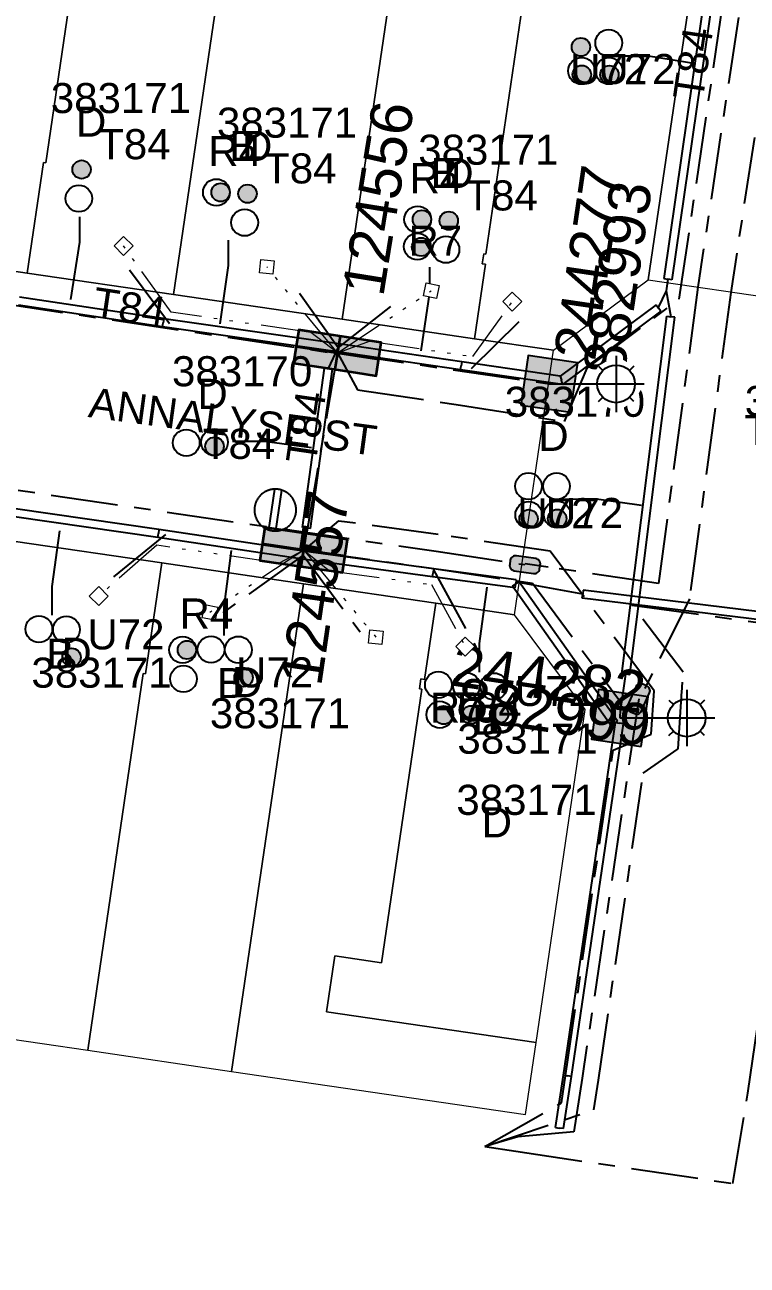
# Model space of a CAD drawing. Header units: metres. Extents: x 302924 to 304532, y 6268290 to 6269135.
# Drawn here: x 303941 to 303984.2, y 6268458.7 to 6268532.9 of the extents above; entities that cross this region are included whole.
import ezdxf
from ezdxf.enums import TextEntityAlignment as Align

# ---------------------------------------------------------------- set-up
doc = ezdxf.new("R2010")
doc.units = ezdxf.units.M
doc.linetypes.add('Cable Exist UG', pattern=[7, 4, -1, 1, -1])
doc.linetypes.add('PHANTOMX2', pattern=[6.6, 3, -0.75, 0.2, -0.75, 0.2, -0.75, 0.2, -0.75])
doc.layers.get('0').update_dxf_attribs({"color": 6})
for name, color, linetype, lineweight in [('_User Miscellaneous1', 30, 'Continuous', 13), ('_User Miscellaneous5', 121, 'Continuous', 13), ('_User_HV_Exist', 1, 'Continuous', 35), ('_User_LV_Exist', 5, 'Continuous', 35), ('Cadastre Roads_SP_EXT', 218, 'Continuous', 15), ('Mains_HV_EXT', 13, 'Continuous', 25), ('Mains_LV_EXT', 163, 'Continuous', 25), ('Mains_LV_SL_EXT', 135, 'Continuous', 25), ('Services_SP_EXT', 42, 'PHANTOMX2', 20)]:
    doc.layers.add(name, color=color, linetype=linetype, lineweight=lineweight)
for name, color, linetype in [('Duct_SP_EXT', 30, 'Continuous'), ('Equip_HV_EXT', 7, 'Continuous'), ('Equip_LV_EXT', 7, 'Continuous'), ('Equip_SP_SL_EXT', 7, 'Continuous'), ('SupportsUG_SP_LV_EXT', 7, 'Continuous'), ('SupportsUG_SP_LV_SL_EXT', 7, 'Continuous'), ('Trench_SP_EXT', 7, 'Continuous')]:
    doc.layers.add(name, color=color, linetype=linetype)
doc.styles.add('COLUMN_LABEL', font='arial.ttf', dxfattribs={"height": 2})
doc.styles.add('iecARIAL', font='arial.ttf', dxfattribs={"height": 2})
doc.styles.add('POLE_LABEL', font='arial.ttf', dxfattribs={"height": 2})
doc.styles.add('SL_LABEL', font='arial.ttf', dxfattribs={"height": 2})
doc.styles.get("Standard").update_dxf_attribs({"font": 'arial.ttf'})

# ---------------------------------------------------------------- blocks, each defined once
blk = doc.blocks.new('COLUMN_EXT')
blk.add_hatch(color=256).paths.add_polyline_path([(1.5, -1.5), (1.5, 1.5), (-1.5, 1.5), (-1.5, -1.5)])
blk.add_lwpolyline([(1.5, 1.5), (-1.5, 1.5), (-1.5, -1.5), (1.5, -1.5)], close=True)
at = {"flags": 1}
blk.add_attdef('Z', (-1.813, 2.351), '', height=0.2, rotation=180, dxfattribs=at)
at = {"flags": 9}
for tag, p in [('STREETNAME', (-1.813, 1.6)), ('LOCATION', (-1.813, 1.4)), ('SUBURB', (-1.813, 1.8)), ('NOTES', (-1.813, 2)), ('OWNED_BY', (-1.813, 0.6)), ('LEGEND', (-1.813, 1.2)), ('USAGE', (-1.813, 1)), ('STATE', (-1.813, 0.8)), ('COLUMN_TYPE', (-1.813, 0.4))]:
    blk.add_attdef(tag, text='', height=0.2, rotation=180, dxfattribs=at).set_placement(p, align=Align.MIDDLE_LEFT)
for tag, style, p in [('STRUCTURE_PLANT_NUMBER', 'POLE_LABEL', (-1.813, -0.031)), ('STREET_CODE', 'COLUMN_LABEL', (-1.813, 0.2))]:
    blk.add_attdef(tag, text='', height=0.2, rotation=180, dxfattribs=dict(at, style=style)).set_placement(p, align=Align.MIDDLE_LEFT)
at = {"style": 'COLUMN_LABEL', "width": 0.9, "flags": 8}
blk.add_attdef('ASSET_NUM', text='', height=2, rotation=270, dxfattribs=at).set_placement((2, -4), align=Align.MIDDLE_LEFT)
blk = doc.blocks.new('PILLAR_EXT')
blk.add_hatch(color=256).paths.add_polyline_path([(-2.5, 1), (-2.5, -1), (2.5, -1), (2.5, 1)])
for p, q in [((0, 1), (0, -1)), ((-2.5, 0), (2.5, 0))]:
    blk.add_line(p, q)
at = {"ltscale": 10}
blk.add_line((2.5, 0), (-2.5, 0), dxfattribs=at)
blk.add_lwpolyline([(-2.5, -1), (-1.25, -1), (1.25, -1), (2.5, -1), (2.5, 1), (-2.5, 1)], close=True)
at = {"width": 0.9, "flags": 8}
blk.add_attdef('ASSET_NUM', text='', height=2, rotation=90, dxfattribs=at).set_placement((-2, 4), align=Align.MIDDLE_LEFT)
for tag, p, flags in [('OWNED_BY', (0, -0.2), 9), ('STATE', (0, -0.4), 9), ('SUPPORT_TYPE', (0, -0.6), 9), ('USAGE', (0, -0.8), 9), ('LEGEND', (0, -1), 9), ('LOCATION', (0, -1.2), 9), ('NOTES', (0, -1.4), 9), ('PARENT', (0, -1.6), 9), ('STREETNAME', (0, -1.8), 9), ('SUBURB', (0, -2), 1)]:
    blk.add_attdef(tag, p, '', height=0.2, dxfattribs=dict(flags=flags))
blk = doc.blocks.new('DUCT_EXT')
blk.add_circle((0, 0.8), 0.8)
at = {"flags": 1}
blk.add_attdef('Z', (0, 0), '', height=0.2, dxfattribs=at)
at = {"flags": 9}
for tag, p in [('DUCT_CODE', (0, 0)), ('XSECT_TYPE', (0, -0.2)), ('STATE', (0, -0.6)), ('FB_REFERENCE', (0, -0.4)), ('NOTES', (0, -0.8))]:
    blk.add_attdef(tag, text='', height=0.2, dxfattribs=at).set_placement(p, align=Align.MIDDLE_LEFT)
blk = doc.blocks.new('SL_LANTERN_EXT')
at = {"flags": 9}
for tag, p in [('LRATECODE', (-7.4, 0)), ('LOUTREACHVOCAB', (-7.2, 0)), ('LOUTREACH', (-7, 0)), ('LANTNUMBER', (-6.6, 0)), ('LNEW', (-6.4, 0)), ('LMASTVOCAB', (-6.2, 0)), ('LMAST', (-6, 0)), ('LLAMPVOCAB', (-5.8, 0)), ('LLAMP', (-5.6, 0)), ('LEXIST', (-5.4, 0)), ('LCHARGE3PERCENT', (-5.2, 0)), ('LCHARGE3', (-5, 0)), ('LCHARGE2PERCENT', (-4.8, 0)), ('LCHARGE2', (-4.6, 0)), ('LCHARGE1PERCENT', (-4.4, 0)), ('LCHARGE1', (-4.2, 0)), ('LCATEGORY', (-4, 0)), ('LBRACKETVOCAB', (-3.8, 0)), ('LBRACKET', (-3.6, 0)), ('LKINGHEIGHT', (-3.4, 0)), ('CREPLACE', (-3.2, 0)), ('CREMOVE', (-3, 0)), ('CNUMBER', (-2.8, 0)), ('CNEW', (-2.6, 0)), ('CEXIST', (-2.4, 0)), ('USAGE', (-2.2, 0)), ('STATE', (-2, 0)), ('OWNED_BY', (-1.8, 0)), ('ORIENTATION', (-1.6, 0)), ('OPERATING_VOLTAGE', (-1.4, 0)), ('NO_PHASES', (-1.2, 0)), ('LANTERN_TYPE', (-1, 0)), ('LANTERN_PURPOSE', (-0.8, 0)), ('CONTROL_TYPE', (-0.6, 0)), ('CONSTRUCTED_VOLTAGE', (-0.4, 0))]:
    blk.add_attdef(tag, text='', height=0.001, rotation=270, dxfattribs=at).set_placement(p, align=Align.MIDDLE_LEFT)
at = {"style": 'SL_LABEL', "flags": 9}
blk.add_attdef('STREET_CODE', text='', height=0.001, rotation=270, dxfattribs=at).set_placement((0.001, 0), align=Align.MIDDLE_LEFT)
at = {"flags": 1}
blk.add_attdef('Z', (0, 0), '', height=0.001, rotation=270, dxfattribs=at)
at = {"width": 0.9}
blk.add_attdef('LNUMBER', text='', height=1, dxfattribs=at).set_placement((7, -1), align=Align.MIDDLE_LEFT)
at = {"flags": 9}
for tag, p in [('LREMOVE', (0, -7.6)), ('LREPLACE', (0, -7.8)), ('LTYPE', (0, -8)), ('LTYPEVOCAB', (0, -8.2)), ('LEGEND', (0, -8.4)), ('SUBURB', (0, -8.6)), ('STREETNAME', (0, -8.8)), ('LOCATION', (0, -9)), ('NOTES', (0, -9.2)), ('MAINTAINED_BY', (0, -9.863))]:
    blk.add_attdef(tag, text='', height=0.001, dxfattribs=at).set_placement(p, align=Align.MIDDLE_LEFT)
blk.add_attdef('OPERATED_BY', (0, -9.607), '', height=0.001, dxfattribs=at)
at = {"transparency": 33554687}
blk.add_wipeout([(5.688, 0), (5.061, -1.061), (4, -1.688), (2.939, -1.061), (2.313, 0), (2.939, 1.061), (4, 1.687), (5.061, 1.061)], dxfattribs=at)
for p, q in [((4, 1.687), (4, 0)), ((2.939, 1.061), (3.205, 0.795)), ((5.061, 1.061), (4.795, 0.795)), ((0, 0), (4, 0)), ((4, 0), (5.688, 0)), ((4, 0), (4, -1.688)), ((2.939, -1.061), (3.205, -0.795)), ((5.061, -1.061), (4.795, -0.795))]:
    blk.add_line(p, q)
blk.add_circle((4, 0), 1.125)
blk = doc.blocks.new('CCP_EXT')
at = {"flags": 9}
for tag, p in [('USAGE', (0, -1.2)), ('LEGEND', (0, -1.4)), ('STATE', (0, -1.8)), ('LIFE_SUPPORT', (0, -1.6)), ('NOTES', (0, -2))]:
    blk.add_attdef(tag, text='', height=0.2, dxfattribs=at).set_placement(p, align=Align.MIDDLE_LEFT)
at = {"transparency": 33554687}
blk.add_wipeout([(0, 0.566), (0.566, 0), (0, -0.566), (-0.566, 0)], dxfattribs=at)
blk.add_lwpolyline([(-0.566, 0), (0, 0.566), (0.566, 0), (0, -0.566), (-0.566, 0)])
at = {"flags": 1}
blk.add_attdef('Z', (0, 0), '', height=0.2, dxfattribs=at)
at = {"flags": 9}
for tag, p in [('CCP_TYPE', (0, 0)), ('OPERATING_VOLTAGE', (0, -0.6)), ('ORIENTATION', (0, -0.8)), ('CONSTRUCTED_VOLTAGE', (0, -0.2)), ('NO_PHASES', (0, -0.4)), ('OWNED_BY', (0, -1))]:
    blk.add_attdef(tag, text='', height=0.2, dxfattribs=at).set_placement(p, align=Align.MIDDLE_LEFT)
blk = doc.blocks.new('HV_STJ_EXT')
h = blk.add_hatch(color=256)
edge = h.paths.add_edge_path()
edge.add_ellipse((-0.586, 0.131), major_axis=(0.226, 0.226), ratio=1, start_angle=44.99996, end_angle=135)
edge.add_line((-0.906, 0.131), (-0.906, -0.131))
edge.add_ellipse((-0.586, -0.131), major_axis=(0.226, 0.226), ratio=1, start_angle=134.99996, end_angle=225)
edge.add_line((-0.586, -0.451), (0.586, -0.451))
edge.add_ellipse((0.586, -0.131), major_axis=(-0.226, 0.226), ratio=1, start_angle=134.99996, end_angle=225)
edge.add_line((0.906, -0.131), (0.906, 0.131))
edge.add_ellipse((0.586, 0.131), major_axis=(-0.226, 0.226), ratio=1, start_angle=224.99996, end_angle=315)
edge.add_line((0.586, 0.451), (-0.586, 0.451))
blk.add_lwpolyline([(-0.906, 0.131), (-0.906, -0.131, 0.414214), (-0.586, -0.451), (0.586, -0.451, 0.414214), (0.906, -0.131), (0.906, 0.131, 0.414214), (0.586, 0.451), (-0.586, 0.451, 0.414214)], format="xyb", close=True)
for tag, flags, p in [('ORIENTATION', 9, (1.5, 0)), ('Z', 1, (1.5, -0.8)), ('USAGE', 9, (1.5, -0.2)), ('LEGEND', 9, (1.5, -0.4)), ('NOTES', 9, (1.5, -0.6))]:
    blk.add_attdef(tag, text='', height=0.2, dxfattribs=dict(flags=flags)).set_placement(p, align=Align.MIDDLE_LEFT)
blk = doc.blocks.new('LV_UG_LINKS_CLOSED_EXT')
at = {"layer": 'Equip_LV_EXT'}
for tag, flags, p in [('ACTUAL_STATUS', 9, (3, -2)), ('CONSTRUCTED_VOLTAGE', 9, (3, -2.2)), ('OPERATING_VOLTAGE', 9, (3, -2.6)), ('ORIENTATION', 9, (3, -2.8)), ('STATE', 9, (3, -3)), ('NO_PHASES', 9, (3, -2.4)), ('SWITCH_TYPE', 9, (3, -3.2)), ('OWNED_BY', 9, (3, -3.8)), ('USAGE', 9, (3, -3.4)), ('NOTES', 9, (3, -3.6)), ('OPERATED_BY', 9, (3, -4)), ('MAINTAINED_BY', 9, (3, -4.2)), ('NUMBER_OF_PHASES', 9, (3, -4.4)), ('TYPE', 9, (3, -4.6)), ('Z', 1, (3, -4.8))]:
    blk.add_attdef(tag, text='', height=0.2, dxfattribs=dict(at, flags=flags)).set_placement(p, align=Align.MIDDLE_LEFT)
at = {"transparency": 33554687}
blk.add_wipeout([(4, 1.25), (3.969, 1.25), (3.939, 1.248), (3.908, 1.247), (3.877, 1.244), (3.847, 1.241), (3.817, 1.236), (3.786, 1.232), (3.756, 1.226), (3.726, 1.22), (3.696, 1.213), (3.667, 1.205), (3.637, 1.196), (3.608, 1.187), (3.579, 1.177), (3.55, 1.166), (3.522, 1.155), (3.493, 1.143), (3.466, 1.13), (3.438, 1.117), (3.411, 1.102), (3.384, 1.088), (3.357, 1.072), (3.331, 1.056), (3.306, 1.039), (3.28, 1.022), (3.255, 1.004), (3.231, 0.985), (3.207, 0.966), (3.184, 0.947), (3.161, 0.926), (3.138, 0.905), (3.116, 0.884), (3.095, 0.862), (3.074, 0.839), (3.053, 0.816), (3.034, 0.793), (3.015, 0.769), (2.996, 0.745), (2.978, 0.72), (2.961, 0.694), (2.944, 0.669), (2.928, 0.643), (2.912, 0.616), (2.898, 0.589), (2.883, 0.562), (2.87, 0.534), (2.857, 0.507), (2.845, 0.478), (2.834, 0.45), (2.823, 0.421), (2.813, 0.392), (2.804, 0.363), (2.795, 0.333), (2.787, 0.304), (2.78, 0.274), (2.774, 0.244), (2.768, 0.214), (2.764, 0.183), (2.759, 0.153), (2.756, 0.123), (2.753, 0.092), (2.752, 0.061), (2.75, 0.031), (2.75, 0), (2.75, -0.031), (2.752, -0.061), (2.753, -0.092), (2.756, -0.123), (2.759, -0.153), (2.764, -0.183), (2.768, -0.214), (2.774, -0.244), (2.78, -0.274), (2.787, -0.304), (2.795, -0.333), (2.804, -0.363), (2.813, -0.392), (2.823, -0.421), (2.834, -0.45), (2.845, -0.478), (2.857, -0.507), (2.87, -0.534), (2.883, -0.562), (2.898, -0.589), (2.912, -0.616), (2.928, -0.643), (2.944, -0.669), (2.961, -0.694), (2.978, -0.72), (2.996, -0.745), (3.015, -0.769), (3.034, -0.793), (3.053, -0.816), (3.074, -0.839), (3.095, -0.862), (3.116, -0.884), (3.138, -0.905), (3.161, -0.926), (3.184, -0.947), (3.207, -0.966), (3.231, -0.985), (3.255, -1.004), (3.28, -1.022), (3.306, -1.039), (3.331, -1.056), (3.357, -1.072), (3.384, -1.088), (3.411, -1.102), (3.438, -1.117), (3.466, -1.13), (3.493, -1.143), (3.522, -1.155), (3.55, -1.166), (3.579, -1.177), (3.608, -1.187), (3.637, -1.196), (3.667, -1.205), (3.696, -1.213), (3.726, -1.22), (3.756, -1.226), (3.786, -1.232), (3.817, -1.236), (3.847, -1.241), (3.877, -1.244), (3.908, -1.247), (3.939, -1.248), (3.969, -1.25), (4, -1.25), (4.031, -1.25), (4.061, -1.248), (4.092, -1.247), (4.123, -1.244), (4.153, -1.241), (4.183, -1.236), (4.214, -1.232), (4.244, -1.226), (4.274, -1.22), (4.304, -1.213), (4.333, -1.205), (4.363, -1.196), (4.392, -1.187), (4.421, -1.177), (4.45, -1.166), (4.478, -1.155), (4.507, -1.143), (4.534, -1.13), (4.562, -1.117), (4.589, -1.102), (4.616, -1.088), (4.643, -1.072), (4.669, -1.056), (4.694, -1.039), (4.72, -1.022), (4.745, -1.004), (4.769, -0.985), (4.793, -0.966), (4.816, -0.947), (4.839, -0.926), (4.862, -0.905), (4.884, -0.884), (4.905, -0.862), (4.926, -0.839), (4.947, -0.816), (4.966, -0.793), (4.985, -0.769), (5.004, -0.745), (5.022, -0.72), (5.039, -0.694), (5.056, -0.669), (5.072, -0.643), (5.088, -0.616), (5.102, -0.589), (5.117, -0.562), (5.13, -0.534), (5.143, -0.507), (5.155, -0.478), (5.166, -0.45), (5.177, -0.421), (5.187, -0.392), (5.196, -0.363), (5.205, -0.333), (5.213, -0.304), (5.22, -0.274), (5.226, -0.244), (5.232, -0.214), (5.236, -0.183), (5.241, -0.153), (5.244, -0.123), (5.247, -0.092), (5.248, -0.061), (5.25, -0.031), (5.25, 0), (5.25, 0.031), (5.248, 0.061), (5.247, 0.092), (5.244, 0.123), (5.241, 0.153), (5.236, 0.183), (5.232, 0.214), (5.226, 0.244), (5.22, 0.274), (5.213, 0.304), (5.205, 0.333), (5.196, 0.363), (5.187, 0.392), (5.177, 0.421), (5.166, 0.45), (5.155, 0.478), (5.143, 0.507), (5.13, 0.534), (5.117, 0.562), (5.102, 0.589), (5.088, 0.616), (5.072, 0.643), (5.056, 0.669), (5.039, 0.694), (5.022, 0.72), (5.004, 0.745), (4.985, 0.769), (4.966, 0.793), (4.947, 0.816), (4.926, 0.839), (4.905, 0.862), (4.884, 0.884), (4.862, 0.905), (4.839, 0.926), (4.816, 0.947), (4.793, 0.966), (4.769, 0.985), (4.745, 1.004), (4.72, 1.022), (4.694, 1.039), (4.669, 1.056), (4.643, 1.072), (4.616, 1.088), (4.589, 1.102), (4.562, 1.117), (4.534, 1.13), (4.507, 1.143), (4.478, 1.155), (4.45, 1.166), (4.421, 1.177), (4.392, 1.187), (4.363, 1.196), (4.333, 1.205), (4.304, 1.213), (4.274, 1.22), (4.244, 1.226), (4.214, 1.232), (4.183, 1.236), (4.153, 1.241), (4.123, 1.244), (4.092, 1.247), (4.061, 1.248), (4.031, 1.25)], dxfattribs=at).dxf.layer = 'Equip_LV_EXT'
at = {"layer": 'Equip_LV_EXT'}
for p, q in [((3.792, 1.232), (3.792, -1.232)), ((4.208, 1.232), (4.208, -1.232))]:
    blk.add_line(p, q, dxfattribs=at)
at = {"layer": 'Equip_LV_EXT', "flags": 128}
blk.add_lwpolyline([(4, 1.25), (3.969, 1.25), (3.939, 1.248), (3.908, 1.247), (3.877, 1.244), (3.847, 1.241), (3.817, 1.236), (3.786, 1.232), (3.756, 1.226), (3.726, 1.22), (3.696, 1.213), (3.667, 1.205), (3.637, 1.196), (3.608, 1.187), (3.579, 1.177), (3.55, 1.166), (3.522, 1.155), (3.493, 1.143), (3.466, 1.13), (3.438, 1.117), (3.411, 1.102), (3.384, 1.088), (3.357, 1.072), (3.331, 1.056), (3.306, 1.039), (3.28, 1.022), (3.255, 1.004), (3.231, 0.985), (3.207, 0.966), (3.184, 0.947), (3.161, 0.926), (3.138, 0.905), (3.116, 0.884), (3.095, 0.862), (3.074, 0.839), (3.053, 0.816), (3.034, 0.793), (3.015, 0.769), (2.996, 0.745), (2.978, 0.72), (2.961, 0.694), (2.944, 0.669), (2.928, 0.643), (2.912, 0.616), (2.898, 0.589), (2.883, 0.562), (2.87, 0.534), (2.857, 0.507), (2.845, 0.478), (2.834, 0.45), (2.823, 0.421), (2.813, 0.392), (2.804, 0.363), (2.795, 0.333), (2.787, 0.304), (2.78, 0.274), (2.774, 0.244), (2.768, 0.214), (2.764, 0.183), (2.759, 0.153), (2.756, 0.123), (2.753, 0.092), (2.752, 0.061), (2.75, 0.031), (2.75, 0), (2.75, -0.031), (2.752, -0.061), (2.753, -0.092), (2.756, -0.123), (2.759, -0.153), (2.764, -0.183), (2.768, -0.214), (2.774, -0.244), (2.78, -0.274), (2.787, -0.304), (2.795, -0.333), (2.804, -0.363), (2.813, -0.392), (2.823, -0.421), (2.834, -0.45), (2.845, -0.478), (2.857, -0.507), (2.87, -0.534), (2.883, -0.562), (2.898, -0.589), (2.912, -0.616), (2.928, -0.643), (2.944, -0.669), (2.961, -0.694), (2.978, -0.72), (2.996, -0.745), (3.015, -0.769), (3.034, -0.793), (3.053, -0.816), (3.074, -0.839), (3.095, -0.862), (3.116, -0.884), (3.138, -0.905), (3.161, -0.926), (3.184, -0.947), (3.207, -0.966), (3.231, -0.985), (3.255, -1.004), (3.28, -1.022), (3.306, -1.039), (3.331, -1.056), (3.357, -1.072), (3.384, -1.088), (3.411, -1.102), (3.438, -1.117), (3.466, -1.13), (3.493, -1.143), (3.522, -1.155), (3.55, -1.166), (3.579, -1.177), (3.608, -1.187), (3.637, -1.196), (3.667, -1.205), (3.696, -1.213), (3.726, -1.22), (3.756, -1.226), (3.786, -1.232), (3.817, -1.236), (3.847, -1.241), (3.877, -1.244), (3.908, -1.247), (3.939, -1.248), (3.969, -1.25), (4, -1.25), (4.031, -1.25), (4.061, -1.248), (4.092, -1.247), (4.123, -1.244), (4.153, -1.241), (4.183, -1.236), (4.214, -1.232), (4.244, -1.226), (4.274, -1.22), (4.304, -1.213), (4.333, -1.205), (4.363, -1.196), (4.392, -1.187), (4.421, -1.177), (4.45, -1.166), (4.478, -1.155), (4.507, -1.143), (4.534, -1.13), (4.562, -1.117), (4.589, -1.102), (4.616, -1.088), (4.643, -1.072), (4.669, -1.056), (4.694, -1.039), (4.72, -1.022), (4.745, -1.004), (4.769, -0.985), (4.793, -0.966), (4.816, -0.947), (4.839, -0.926), (4.862, -0.905), (4.884, -0.884), (4.905, -0.862), (4.926, -0.839), (4.947, -0.816), (4.966, -0.793), (4.985, -0.769), (5.004, -0.745), (5.022, -0.72), (5.039, -0.694), (5.056, -0.669), (5.072, -0.643), (5.088, -0.616), (5.102, -0.589), (5.117, -0.562), (5.13, -0.534), (5.143, -0.507), (5.155, -0.478), (5.166, -0.45), (5.177, -0.421), (5.187, -0.392), (5.196, -0.363), (5.205, -0.333), (5.213, -0.304), (5.22, -0.274), (5.226, -0.244), (5.232, -0.214), (5.236, -0.183), (5.241, -0.153), (5.244, -0.123), (5.247, -0.092), (5.248, -0.061), (5.25, -0.031), (5.25, 0), (5.25, 0.031), (5.248, 0.061), (5.247, 0.092), (5.244, 0.123), (5.241, 0.153), (5.236, 0.183), (5.232, 0.214), (5.226, 0.244), (5.22, 0.274), (5.213, 0.304), (5.205, 0.333), (5.196, 0.363), (5.187, 0.392), (5.177, 0.421), (5.166, 0.45), (5.155, 0.478), (5.143, 0.507), (5.13, 0.534), (5.117, 0.562), (5.102, 0.589), (5.088, 0.616), (5.072, 0.643), (5.056, 0.669), (5.039, 0.694), (5.022, 0.72), (5.004, 0.745), (4.985, 0.769), (4.966, 0.793), (4.947, 0.816), (4.926, 0.839), (4.905, 0.862), (4.884, 0.884), (4.862, 0.905), (4.839, 0.926), (4.816, 0.947), (4.793, 0.966), (4.769, 0.985), (4.745, 1.004), (4.72, 1.022), (4.694, 1.039), (4.669, 1.056), (4.643, 1.072), (4.616, 1.088), (4.589, 1.102), (4.562, 1.117), (4.534, 1.13), (4.507, 1.143), (4.478, 1.155), (4.45, 1.166), (4.421, 1.177), (4.392, 1.187), (4.363, 1.196), (4.333, 1.205), (4.304, 1.213), (4.274, 1.22), (4.244, 1.226), (4.214, 1.232), (4.183, 1.236), (4.153, 1.241), (4.123, 1.244), (4.092, 1.247), (4.061, 1.248), (4.031, 1.25)], close=True, dxfattribs=at)
blk = doc.blocks.new('CABLE_LARGE_EXT')
h = blk.add_hatch(color=256)
edge = h.paths.add_edge_path()
edge.add_arc((0, 0.55), 0.55, 0, 360)
blk.add_circle((0, 0.55), 0.55)
at = {"flags": 1}
blk.add_attdef('Z', (0, 0), '', height=0.2, dxfattribs=at)
at = {"flags": 9}
for tag, p in [('COND_CODE', (0, 0)), ('XSECT_SIZE', (0, -0.6)), ('STATE', (0, -0.4)), ('FB_REFERENCE', (0, -0.2)), ('NOTES', (0, -0.8))]:
    blk.add_attdef(tag, text='', height=0.2, dxfattribs=at).set_placement(p, align=Align.MIDDLE_LEFT)

msp = doc.modelspace()

# ---------------------------------------------------------------- linework, layer by layer
at = {"layer": '_User Miscellaneous1', "transparency": 33554687}
for p, q in [((303984.1853, 6268552.2582), (303979.2356, 6268517.742)), ((303984.6604, 6268552.19), (303979.7108, 6268517.6739)), ((303979.2356, 6268517.742), (303979.4732, 6268517.708)), ((303979.7108, 6268517.6739), (303979.4732, 6268517.708)), ((303949.2526, 6268514.8604), (303940.629, 6268516.1482)), ((303949.3235, 6268515.3351), (303940.7009, 6268516.6227)), ((303978.7664, 6268516.1702), (303973.0355, 6268511.9086)), ((303978.7664, 6268516.1702), (303978.9096, 6268515.9776)), ((303979.0528, 6268515.785), (303978.9096, 6268515.9776)), ((303949.322, 6268515.3353), (303949.288, 6268515.0977)), ((303949.3235, 6268515.3351), (303949.288, 6268515.0977)), ((303959.7854, 6268513.8382), (303949.322, 6268515.3353)), ((303979.0528, 6268515.785), (303973.1627, 6268511.405)), ((303976.7071, 6268494.0934), (303979.4099, 6268515.4867)), ((303977.1833, 6268494.0332), (303979.8861, 6268515.4266)), ((303979.4099, 6268515.4867), (303979.648, 6268515.4566)), ((303979.8861, 6268515.4266), (303979.648, 6268515.4566)), ((303949.2526, 6268514.8604), (303949.288, 6268515.0977)), ((303949.254, 6268514.8601), (303949.288, 6268515.0977)), ((303959.7174, 6268513.3631), (303949.254, 6268514.8601)), ((303959.7854, 6268513.8382), (303959.7514, 6268513.6006)), ((303959.786, 6268513.8381), (303959.7514, 6268513.6006)), ((303967.143, 6268512.7676), (303959.786, 6268513.8381)), ((303959.7169, 6268513.3632), (303959.7514, 6268513.6006)), ((303967.0739, 6268512.2926), (303959.7169, 6268513.3632)), ((303959.7174, 6268513.3631), (303959.7514, 6268513.6006)), ((303957.6235, 6268502.8422), (303958.9352, 6268512.3871)), ((303958.0991, 6268502.7769), (303959.4107, 6268512.3218)), ((303958.9352, 6268512.3871), (303959.1729, 6268512.3544)), ((303959.4107, 6268512.3218), (303959.1729, 6268512.3544)), ((303967.0738, 6268512.2926), (303967.1084, 6268512.5301)), ((303973.1627, 6268511.405), (303967.0738, 6268512.2926)), ((303967.0739, 6268512.2926), (303967.1084, 6268512.5301)), ((303967.143, 6268512.7676), (303967.1084, 6268512.5301)), ((303967.143, 6268512.7675), (303967.1084, 6268512.5301)), ((303973.0355, 6268511.9086), (303967.143, 6268512.7675)), ((303973.0355, 6268511.9086), (303973.0991, 6268511.6568)), ((303973.1627, 6268511.405), (303973.0991, 6268511.6568)), ((303948.9664, 6268502.2455), (303940.3903, 6268503.4848)), ((303949.0351, 6268502.7206), (303940.4598, 6268503.9597)), ((303949.0351, 6268502.7206), (303949.0008, 6268502.483)), ((303949.036, 6268502.7204), (303949.0008, 6268502.483)), ((303957.6835, 6268501.4355), (303949.036, 6268502.7204)), ((303957.6235, 6268502.8422), (303957.8613, 6268502.8095)), ((303958.0991, 6268502.7769), (303957.8613, 6268502.8095)), ((303948.9655, 6268502.2456), (303949.0008, 6268502.483)), ((303957.6129, 6268500.9607), (303948.9655, 6268502.2456)), ((303948.9664, 6268502.2455), (303949.0008, 6268502.483)), ((303957.6129, 6268500.9607), (303957.6482, 6268501.1981)), ((303957.6154, 6268500.9604), (303957.6482, 6268501.1981)), ((303957.681, 6268501.4359), (303957.6482, 6268501.1981)), ((303957.6835, 6268501.4355), (303957.6482, 6268501.1981)), ((303965.4579, 6268500.3634), (303957.681, 6268501.4359)), ((303965.3924, 6268499.8879), (303957.6154, 6268500.9604)), ((303965.4567, 6268500.3635), (303965.4251, 6268500.1256)), ((303965.4579, 6268500.3634), (303965.4251, 6268500.1256)), ((303970.3997, 6268499.708), (303965.4567, 6268500.3635)), ((303965.3924, 6268499.8879), (303965.4251, 6268500.1256)), ((303965.3936, 6268499.8877), (303965.4251, 6268500.1256)), ((303970.3366, 6268499.2321), (303965.3936, 6268499.8877)), ((303970.3997, 6268499.708), (303970.3681, 6268499.47)), ((303970.5642, 6268499.6085), (303970.3681, 6268499.47)), ((303976.4621, 6268491.2576), (303970.5642, 6268499.6085)), ((303970.1721, 6268499.3316), (303970.3681, 6268499.47)), ((303976.07, 6268490.9806), (303970.1721, 6268499.3316)), ((303970.3366, 6268499.2321), (303970.3681, 6268499.47)), ((303974.3486, 6268498.6192), (303974.3777, 6268498.8574)), ((303974.4068, 6268499.0957), (303974.3777, 6268498.8574)), ((303993.9103, 6268496.7129), (303974.4068, 6268499.0957)), ((303993.8521, 6268496.2364), (303974.3486, 6268498.6192)), ((303976.7071, 6268494.0934), (303976.9452, 6268494.0633)), ((303977.1833, 6268494.0332), (303976.9452, 6268494.0633)), ((303973.231, 6268470.0577), (303976.3416, 6268491.1686)), ((303973.7057, 6268469.9866), (303976.8165, 6268491.0986)), ((303976.07, 6268490.9806), (303976.266, 6268491.1191)), ((303976.4621, 6268491.2576), (303976.266, 6268491.1191)), ((303976.3416, 6268491.1686), (303976.579, 6268491.1336)), ((303976.8165, 6268491.0986), (303976.579, 6268491.1336)), ((303972.7556, 6268466.938), (303973.231, 6268470.0577)), ((303973.2302, 6268466.8657), (303973.7057, 6268469.9866)), ((303973.231, 6268470.0577), (303973.4684, 6268470.0221)), ((303973.7057, 6268469.9866), (303973.4684, 6268470.0221)), ((303972.7556, 6268466.938), (303972.9929, 6268466.9019)), ((303973.2302, 6268466.8657), (303972.9929, 6268466.9019))]:
    msp.add_line(p, q, dxfattribs=at)
at = {"layer": '_User Miscellaneous5', "linetype": 'Continuous', "transparency": 33554597}
for points in [[(303945.662, 6268547.7394), (303937.0587, 6268549.0042), (303932.6973, 6268519.3212), (303941.1572, 6268518.0784), (303942.1295, 6268524.6971), (303942.2729, 6268524.6761), (303945.662, 6268547.7394)], [(303954.2653, 6268546.4757), (303950.2675, 6268547.0631), (303945.662, 6268547.7394), (303942.2729, 6268524.6761), (303942.1295, 6268524.6971), (303941.1572, 6268518.0784), (303949.9031, 6268516.7927), (303954.2653, 6268546.4757)], [(303964.3576, 6268544.9928), (303954.2653, 6268546.4757), (303949.9031, 6268516.7927), (303959.9953, 6268515.3099), (303964.3576, 6268544.9928)], [(303981.9295, 6268542.4111), (303964.3576, 6268544.9928), (303959.9953, 6268515.3099), (303967.9108, 6268514.1464), (303968.5652, 6268518.5994), (303968.3676, 6268518.6282), (303968.4544, 6268519.2167), (303968.5778, 6268519.1984), (303971.0733, 6268536.1825), (303969.4109, 6268536.4269), (303969.9032, 6268539.7757), (303981.2962, 6268538.1017), (303981.9295, 6268542.4111)], [(303981.2962, 6268538.1017), (303969.9032, 6268539.7757), (303969.4109, 6268536.4269), (303971.0733, 6268536.1825), (303968.5778, 6268519.1984), (303968.4544, 6268519.2167), (303968.3676, 6268518.6282), (303968.5652, 6268518.5994), (303967.9108, 6268514.1464), (303972.6214, 6268513.4543), (303978.2944, 6268517.674), (303981.2962, 6268538.1017)], [(303949.2101, 6268500.7217), (303940.4634, 6268502.0063), (303936.175, 6268472.8181), (303939.2915, 6268472.3599), (303944.7775, 6268471.5544), (303948.0929, 6268494.1129), (303948.2363, 6268494.0919), (303949.2101, 6268500.7217)], [(303957.67, 6268499.4778), (303949.2101, 6268500.7217), (303948.2363, 6268494.0919), (303948.0929, 6268494.1129), (303944.7775, 6268471.5544), (303953.3807, 6268470.2897), (303957.67, 6268499.4778)], [(303965.5854, 6268498.3153), (303957.67, 6268499.4778), (303953.3807, 6268470.2897), (303970.9532, 6268467.708), (303971.5863, 6268472.0164), (303959.0504, 6268473.8589), (303959.5428, 6268477.2077), (303962.3475, 6268476.7957), (303964.754, 6268493.1714), (303964.6106, 6268493.1924), (303964.6974, 6268493.7859), (303964.915, 6268493.7535), (303965.5854, 6268498.3153)], [(303970.2951, 6268497.6232), (303965.5854, 6268498.3153), (303964.915, 6268493.7535), (303964.6974, 6268493.7859), (303964.6106, 6268493.1924), (303964.754, 6268493.1714), (303962.3475, 6268476.7957), (303959.5428, 6268477.2077), (303959.0504, 6268473.8589), (303971.5863, 6268472.0164), (303974.5151, 6268491.9493), (303970.2951, 6268497.6232)]]:
    msp.add_lwpolyline(points, close=True, dxfattribs=at)
at = {"layer": 'Duct_SP_EXT'}
for p, q in [((303984.1853, 6268552.2582), (303979.2356, 6268517.742)), ((303984.6604, 6268552.19), (303979.7108, 6268517.6739)), ((303979.2356, 6268517.742), (303979.4732, 6268517.708)), ((303979.7108, 6268517.6739), (303979.4732, 6268517.708)), ((303949.2526, 6268514.8604), (303940.629, 6268516.1482)), ((303949.3235, 6268515.3351), (303940.7009, 6268516.6227)), ((303978.7664, 6268516.1702), (303978.9096, 6268515.9776)), ((303979.0528, 6268515.785), (303978.9096, 6268515.9776)), ((303949.322, 6268515.3353), (303949.288, 6268515.0977)), ((303949.3235, 6268515.3351), (303949.288, 6268515.0977)), ((303959.7854, 6268513.8382), (303949.322, 6268515.3353)), ((303979.4099, 6268515.4867), (303979.648, 6268515.4566)), ((303979.8861, 6268515.4266), (303979.648, 6268515.4566)), ((303949.2526, 6268514.8604), (303949.288, 6268515.0977)), ((303949.254, 6268514.8601), (303949.288, 6268515.0977)), ((303959.7174, 6268513.3631), (303949.254, 6268514.8601)), ((303959.7854, 6268513.8382), (303959.7514, 6268513.6006)), ((303959.786, 6268513.8381), (303959.7514, 6268513.6006)), ((303967.143, 6268512.7676), (303959.786, 6268513.8381)), ((303959.7169, 6268513.3632), (303959.7514, 6268513.6006)), ((303967.0739, 6268512.2926), (303959.7169, 6268513.3632)), ((303959.7174, 6268513.3631), (303959.7514, 6268513.6006)), ((303958.0991, 6268502.7769), (303959.4107, 6268512.3218)), ((303958.9352, 6268512.3871), (303959.1729, 6268512.3544)), ((303959.4107, 6268512.3218), (303959.1729, 6268512.3544)), ((303967.0738, 6268512.2926), (303967.1084, 6268512.5301)), ((303967.0739, 6268512.2926), (303967.1084, 6268512.5301)), ((303967.143, 6268512.7676), (303967.1084, 6268512.5301)), ((303967.143, 6268512.7675), (303967.1084, 6268512.5301)), ((303948.9664, 6268502.2455), (303940.3903, 6268503.4848)), ((303949.0351, 6268502.7206), (303940.4598, 6268503.9597)), ((303949.0351, 6268502.7206), (303949.0008, 6268502.483)), ((303949.036, 6268502.7204), (303949.0008, 6268502.483)), ((303958.0991, 6268502.7769), (303957.8613, 6268502.8095)), ((303948.9655, 6268502.2456), (303949.0008, 6268502.483)), ((303948.9664, 6268502.2455), (303949.0008, 6268502.483)), ((303957.6129, 6268500.9607), (303957.6482, 6268501.1981)), ((303957.6154, 6268500.9604), (303957.6482, 6268501.1981)), ((303957.681, 6268501.4359), (303957.6482, 6268501.1981)), ((303957.6835, 6268501.4355), (303957.6482, 6268501.1981)), ((303965.4579, 6268500.3634), (303957.681, 6268501.4359)), ((303965.3924, 6268499.8879), (303957.6154, 6268500.9604)), ((303965.4567, 6268500.3635), (303965.4251, 6268500.1256)), ((303965.4579, 6268500.3634), (303965.4251, 6268500.1256)), ((303970.3997, 6268499.708), (303965.4567, 6268500.3635)), ((303965.3924, 6268499.8879), (303965.4251, 6268500.1256)), ((303965.3936, 6268499.8877), (303965.4251, 6268500.1256)), ((303970.3366, 6268499.2321), (303965.3936, 6268499.8877)), ((303970.3997, 6268499.708), (303970.3681, 6268499.47)), ((303970.5642, 6268499.6085), (303970.3681, 6268499.47)), ((303970.1721, 6268499.3316), (303970.3681, 6268499.47)), ((303970.3366, 6268499.2321), (303970.3681, 6268499.47)), ((303974.3486, 6268498.6192), (303974.3777, 6268498.8574)), ((303974.4068, 6268499.0957), (303974.3777, 6268498.8574)), ((303993.9103, 6268496.7129), (303974.4068, 6268499.0957)), ((303993.8521, 6268496.2364), (303974.3486, 6268498.6192)), ((303972.7556, 6268466.938), (303973.231, 6268470.0577)), ((303973.2302, 6268466.8657), (303973.7057, 6268469.9866)), ((303973.231, 6268470.0577), (303973.4684, 6268470.0221)), ((303973.7057, 6268469.9866), (303973.4684, 6268470.0221)), ((303972.7556, 6268466.938), (303972.9929, 6268466.9019)), ((303973.2302, 6268466.8657), (303972.9929, 6268466.9019))]:
    msp.add_line(p, q, dxfattribs=at)
for points in [[(303976.7414, 6268531.0735), (303978.3136, 6268531.0733), (303981.1466, 6268530.612)], [(303944.2782, 6268521.4493), (303944.2791, 6268519.9219), (303943.7398, 6268516.4842)], [(303953.1787, 6268520.051), (303953.1815, 6268518.5195), (303952.6664, 6268515.0395)], [(303965.2151, 6268518.4328), (303965.218, 6268516.9015), (303964.7036, 6268513.4199)], [(303953.4402, 6268508.0034), (303955.3405, 6268508.0098), (303958.1596, 6268507.64)], [(303973.6227, 6268504.5479), (303975.2003, 6268504.5559), (303977.8854, 6268504.1746)], [(303942.6438, 6268497.594), (303942.6382, 6268499.3157), (303943.1036, 6268502.6561)], [(303952.9362, 6268496.3773), (303952.9283, 6268498.1057), (303953.3794, 6268501.4654)], [(303968.2109, 6268494.1893), (303968.206, 6268495.9117), (303968.6614, 6268499.2725)]]:
    msp.add_lwpolyline(points, dxfattribs=at)
at = {"layer": 'Trench_SP_EXT', "linetype": 'Cable Exist UG'}
for points in [[(303949.6616, 6268515.0448), (303946.9158, 6268518.7473)], [(303979.4732, 6268517.7079), (303979.3719, 6268517.0111), (303978.8831, 6268516.0221)], [(303959.7514, 6268513.6007), (303957.1914, 6268517.1999)], [(303979.3719, 6268517.0111), (303979.648, 6268515.4567)], [(303959.7514, 6268513.6007), (303963.1525, 6268516.2658)], [(303967.7204, 6268512.3696), (303970.603, 6268515.1976)], [(303959.1729, 6268512.3545), (303959.7514, 6268513.6007)], [(303957.8612, 6268502.8095), (303957.6482, 6268501.1981)], [(303974.3777, 6268498.8574), (303970.3675, 6268499.5911)]]:
    msp.add_lwpolyline(points, dxfattribs=at)

# ---------------------------------------------------------------- block references
at = {"layer": 'Duct_SP_EXT'}
for name, p, rotation in [('DUCT_EXT', (303975.9293, 6268531.0489), 359.9395987049994), ('DUCT_EXT', (303974.3097, 6268529.3719), 0.03922289797733924), ('DUCT_EXT', (303975.9497, 6268529.3734), 0.03922289797733924), ('CABLE_LARGE_EXT', (303944.958, 6268524.2717), 89.90065771689008), ('DUCT_EXT', (303945.044, 6268522.5346), 89.90065771689008), ('DUCT_EXT', (303953.2713, 6268522.9029), 90.0000000000002), ('CABLE_LARGE_EXT', (303953.2713, 6268522.903), 90.0000000000002), ('CABLE_LARGE_EXT', (303954.8801, 6268522.8219), 89.90065771689008), ('DUCT_EXT', (303954.9593, 6268521.0949), 89.90065771689008), ('DUCT_EXT', (303965.3078, 6268521.2844), 90.0000000000002), ('CABLE_LARGE_EXT', (303965.3077, 6268521.2845), 90.0000000000002), ('CABLE_LARGE_EXT', (303966.9161, 6268521.2042), 89.90065771689008), ('DUCT_EXT', (303965.2872, 6268519.665), 90.0000000000002), ('CABLE_LARGE_EXT', (303965.2647, 6268519.6426), 90.0000000000002), ('DUCT_EXT', (303966.9953, 6268519.4774), 89.90065771689008), ('DUCT_EXT', (303971.1323, 6268504.5179), 359.9395987049994), ('DUCT_EXT', (303972.8096, 6268504.5181), 359.9395987049994), ('DUCT_EXT', (303971.1495, 6268502.802), 0.03922289797733924), ('DUCT_EXT', (303972.8477, 6268502.8225), 0.03922289797733924), ('DUCT_EXT', (303942.6565, 6268496.7633), 90.0000000000002), ('DUCT_EXT', (303944.2981, 6268496.7394), 90.09962442912095), ('DUCT_EXT', (303951.2537, 6268495.5204), 90.0000000000002), ('CABLE_LARGE_EXT', (303951.2538, 6268495.5204), 90.0000000000002), ('DUCT_EXT', (303952.9484, 6268495.5445), 90.0000000000002), ('DUCT_EXT', (303954.5829, 6268495.5317), 90.09962442912095), ('CABLE_LARGE_EXT', (303944.3616, 6268495.0706), 90.09962442912095), ('DUCT_EXT', (303951.3036, 6268493.7868), 90.0000000000002), ('CABLE_LARGE_EXT', (303954.6449, 6268493.8663), 90.09962442912095), ('DUCT_EXT', (303966.5466, 6268493.4285), 90.0000000000002), ('DUCT_EXT', (303968.2237, 6268493.3562), 90.0000000000002), ('DUCT_EXT', (303969.8617, 6268493.3381), 90.09962442912095), ('DUCT_EXT', (303966.6294, 6268491.6434), 90.0000000000002)]:
    msp.add_blockref(name, p, dxfattribs=dict(at, rotation=rotation))
for name, p in [('CABLE_LARGE_EXT', (303974.2655, 6268531.0494)), ('CABLE_LARGE_EXT', (303974.3221, 6268529.4002)), ('CABLE_LARGE_EXT', (303975.9705, 6268529.3973)), ('DUCT_EXT', (303950.6655, 6268507.1169)), ('DUCT_EXT', (303952.3573, 6268507.1487)), ('CABLE_LARGE_EXT', (303952.3573, 6268507.1487)), ('CABLE_LARGE_EXT', (303971.1413, 6268502.8159)), ('CABLE_LARGE_EXT', (303972.849, 6268502.8313))]:
    msp.add_blockref(name, p, dxfattribs=at)
at = {"layer": 'Equip_HV_EXT', "rotation": 171.5014409176717}
msp.add_blockref('HV_STJ_EXT', (303970.9228, 6268500.6219), dxfattribs=at)
at = {"layer": 'SupportsUG_SP_LV_EXT'}
ref = msp.add_blockref('PILLAR_EXT', (303959.7097, 6268513.3005), dxfattribs=dict(at, rotation=351.2813524891192))
ref.add_attrib('ASSET_NUM', '124556', dxfattribs={"layer": '0', "height": 2.5, "rotation": 80.812549, "style": 'iecARIAL'}).set_placement((303961.2097, 6268516.8005), align=Align.MIDDLE_LEFT)
ref = msp.add_blockref('PILLAR_EXT', (303957.688, 6268501.499), dxfattribs=dict(at, rotation=171.6415882311924))
ref.add_attrib('ASSET_NUM', '124557', dxfattribs={"layer": '0', "height": 2.5, "rotation": 81.641588, "style": 'iecARIAL'}).set_placement((303959.188, 6268504.999), align=Align.MIDDLE_RIGHT)
at = {"layer": 'SupportsUG_SP_LV_SL_EXT'}
ref = msp.add_blockref('COLUMN_EXT', (303972.3713, 6268511.4413), dxfattribs=dict(at, rotation=171.6415671954938))
ref.add_attrib('ASSET_NUM', '882993', dxfattribs={"layer": '0', "height": 2.5, "rotation": 81.641567, "style": 'COLUMN_LABEL'}).set_placement((303974.3713, 6268512.1913), align=Align.TOP_LEFT)
ref = msp.add_blockref('COLUMN_EXT', (303976.5946, 6268491.4504), dxfattribs=dict(at, rotation=261.6416591165076))
ref.add_attrib('ASSET_NUM', '882999', dxfattribs={"layer": '0', "height": 2.5, "rotation": 351.641659, "style": 'COLUMN_LABEL'}).set_placement((303978.5946, 6268492.2004), align=Align.TOP_RIGHT)

# ---------------------------------------------------------------- texts
at = {"layer": '_User Miscellaneous1', "transparency": 33554687}
msp.add_text('ANNALYSE ST', height=1.8, rotation=352.269545, dxfattribs=at).set_placement((303944.7497, 6268509.4627))
at = {"layer": '_User_HV_Exist', "transparency": 33554687}
msp.add_text('ANNALYSE ST', height=1.8, rotation=352.269545, dxfattribs=at).set_placement((303944.7497, 6268509.4627))
at = {"layer": '_User_LV_Exist', "transparency": 33554687}
msp.add_text('ANNALYSE ST', height=1.8, rotation=352.269545, dxfattribs=at).set_placement((303944.7497, 6268509.4627))
at = {"layer": 'Cadastre Roads_SP_EXT'}
msp.add_text('ANNALYSE ST', height=1.8, rotation=352.269545, dxfattribs=at).set_placement((303944.7497, 6268509.4627))
at = {"layer": 'Duct_SP_EXT'}
for s, p in [('U72', (303973.6263, 6268529.3795)), ('U72', (303975.3072, 6268529.3871)), ('383171', (303942.5658, 6268527.6498)), ('D', (303944.0711, 6268526.2378)), ('383171', (303952.5, 6268526.1774)), ('T84', (303945.3985, 6268524.8887)), ('B', (303953.2361, 6268524.7838)), ('D', (303953.9978, 6268524.7789)), ('383171', (303964.5373, 6268524.5578)), ('R4', (303951.9776, 6268524.4753)), ('T84', (303955.3214, 6268523.4396)), ('B', (303965.2729, 6268523.1645)), ('D', (303966.0356, 6268523.1594)), ('R4', (303964.0147, 6268522.8557)), ('T84', (303967.3574, 6268521.8219)), ('R7', (303963.9508, 6268519.1099)), ('383170', (303949.8132, 6268511.2985)), ('D', (303951.3328, 6268509.9456)), ('383170', (303969.7131, 6268509.4715)), ('383170', (303984.0668, 6268509.5205)), ('D', (303971.7182, 6268507.43)), ('T84', (303984.0465, 6268507.7885)), ('T84', (303951.6561, 6268506.9517)), ('U72', (303970.4645, 6268502.8005)), ('U72', (303972.1721, 6268502.8159)), ('U72', (303944.7534, 6268495.5497)), ('B', (303942.294, 6268494.3973)), ('D', (303943.1994, 6268494.4478)), ('383171', (303941.4047, 6268493.259)), ('B', (303952.4944, 6268492.6348)), ('D', (303953.3982, 6268492.6874)), ('U72', (303953.6434, 6268493.2749)), ('383171', (303952.0801, 6268490.8294)), ('B', (303967.7666, 6268490.449)), ('D', (303968.6695, 6268490.5036)), ('383171', (303966.8808, 6268489.3062)), ('383171', (303966.8184, 6268485.646)), ('D', (303968.331, 6268484.2965))]:
    msp.add_text(s, height=1.8, dxfattribs=at).set_placement(p)
at = {"layer": 'Mains_LV_EXT'}
for rotation, p in [(81.641624, (303981.5492, 6268528.3473)), (351.534601, (303944.9984, 6268515.4605)), (81.641687, (303958.3974, 6268506.5732))]:
    msp.add_text('T84', height=1.8, rotation=rotation, dxfattribs=at).set_placement(p)

# ---------------------------------------------------------------- next in the draw order: block references
at = {"layer": 'Equip_SP_SL_EXT'}
ref = msp.add_blockref('SL_LANTERN_EXT', (303972.3713, 6268511.4414), dxfattribs=at)
ref.add_attrib('ASSET_NUM', '244277', dxfattribs={"layer": '0', "height": 2.5, "rotation": 81.641567, "style": 'iecARIAL'}).set_placement((303973.8713, 6268512.9414), align=Align.MIDDLE_LEFT)
ref = msp.add_blockref('SL_LANTERN_EXT', (303976.5946, 6268491.4504), dxfattribs=at)
ref.add_attrib('ASSET_NUM', '244282', dxfattribs={"layer": '0', "height": 2.5, "rotation": 351.641659, "style": 'iecARIAL'}).set_placement((303978.0946, 6268492.9504), align=Align.MIDDLE_RIGHT)
at = {"layer": 'Services_SP_EXT'}
for p in [(303946.9192, 6268519.7011), (303970.1646, 6268516.3674), (303945.4351, 6268498.7401)]:
    msp.add_blockref('CCP_EXT', p, dxfattribs=at)
for p, rotation in [((303955.4862, 6268518.4387), 309.2813521594246), ((303965.3204, 6268517.0197), 213.2813519161443), ((303952.0863, 6268497.762), 33.64158856870215), ((303962.0068, 6268496.2807), 129.6415884650375)]:
    msp.add_blockref('CCP_EXT', p, dxfattribs=dict(at, rotation=rotation))

# ---------------------------------------------------------------- next in the draw order: linework, layer by layer
at = {"layer": 'Cadastre Roads_SP_EXT', "linetype": 'Continuous'}
for points in [[(303997.1272, 6268535.7747), (303997.7603, 6268540.0841), (303999.2142, 6268549.9788), (304000.6681, 6268559.8724), (304002.4852, 6268572.2409), (304004.3024, 6268584.6085), (304006.4827, 6268599.45), (304007.9367, 6268609.3445), (304009.972, 6268623.1964), (304011.7914, 6268635.5749), (303995.9603, 6268637.901), (303994.1418, 6268625.5225), (303992.6878, 6268615.6289), (303990.6526, 6268601.7759), (303988.8355, 6268589.4084), (303986.6542, 6268574.567), (303984.8372, 6268562.1994), (303983.3833, 6268552.3047), (303981.9294, 6268542.4111), (303981.2963, 6268538.1017), (303978.2944, 6268517.674), (303994.1261, 6268515.348), (303997.1272, 6268535.7747)], [(303972.6214, 6268513.4542), (303967.9108, 6268514.1463), (303959.9953, 6268515.3099), (303949.903, 6268516.7927), (303941.1572, 6268518.0784), (303932.6973, 6268519.3211), (303924.2374, 6268520.564), (303919.1916, 6268521.3059), (303916.8655, 6268505.4738), (303921.9121, 6268504.7329), (303930.3711, 6268503.4892), (303940.4634, 6268502.0063), (303949.2101, 6268500.7217), (303957.67, 6268499.4778), (303965.5854, 6268498.3153), (303970.2951, 6268497.6232), (303972.6214, 6268513.4542)]]:
    msp.add_lwpolyline(points, close=True, dxfattribs=at)
at = {"layer": 'Duct_SP_EXT'}
for p, q in [((303978.7664, 6268516.1702), (303973.0355, 6268511.9086)), ((303979.0528, 6268515.785), (303973.1627, 6268511.405)), ((303976.7071, 6268494.0934), (303979.4099, 6268515.4867)), ((303977.1833, 6268494.0332), (303979.8861, 6268515.4266)), ((303973.1627, 6268511.405), (303967.0738, 6268512.2926)), ((303973.0355, 6268511.9086), (303967.143, 6268512.7675)), ((303973.0355, 6268511.9086), (303973.0991, 6268511.6568)), ((303973.1627, 6268511.405), (303973.0991, 6268511.6568)), ((303976.4621, 6268491.2576), (303970.5642, 6268499.6085)), ((303976.07, 6268490.9806), (303970.1721, 6268499.3316)), ((303976.7071, 6268494.0934), (303976.9452, 6268494.0633)), ((303977.1833, 6268494.0332), (303976.9452, 6268494.0633)), ((303973.231, 6268470.0577), (303976.3416, 6268491.1686)), ((303973.7057, 6268469.9866), (303976.8165, 6268491.0986)), ((303976.07, 6268490.9806), (303976.266, 6268491.1191)), ((303976.4621, 6268491.2576), (303976.266, 6268491.1191)), ((303976.3416, 6268491.1686), (303976.579, 6268491.1336)), ((303976.8165, 6268491.0986), (303976.579, 6268491.1336))]:
    msp.add_line(p, q, dxfattribs=at)
at = {"layer": 'Mains_HV_EXT', "linetype": 'Cable Exist UG'}
for points in [[(303988.7346, 6268603.9674), (303988.8044, 6268605.7075), (303996.0566, 6268604.4399), (303996.0566, 6268604.4399), (303993.684, 6268588.2615), (303991.7372, 6268573.8406), (303990.3332, 6268563.624), (303989.8992, 6268560.7881), (303983.2294, 6268516.9182), (303980.7561, 6268498.5833), (303977.751, 6268492.5318)], [(303988.7891, 6268603.9675), (303988.8728, 6268601.9715), (303993.5236, 6268601.2036), (303993.5236, 6268601.2036), (303991.7313, 6268588.514), (303989.7308, 6268574.2452), (303988.3102, 6268563.8837), (303987.8483, 6268561.0601), (303987.8483, 6268561.0601), (303981.2569, 6268517.231), (303978.907, 6268499.4892), (303972.3055, 6268500.4712), (303970.9309, 6268500.6757)], [(303968.5191, 6268465.8014), (303970.3708, 6268465.5132), (303983.3569, 6268463.5843), (303983.3569, 6268463.5843), (303984.2463, 6268468.9989), (303987.5056, 6268491.364), (303995.1069, 6268497.0956), (304049.8457, 6268489.0167), (304049.8457, 6268489.0167), (304068.7516, 6268486.1934), (304068.7516, 6268486.1934), (304063.3256, 6268481.2604), (304059.3105, 6268454.1927), (304057.4798, 6268441.8457), (304054.7908, 6268423.6314), (304062.5735, 6268425.3531), (304064.205, 6268426.6078)], [(303977.7328, 6268492.5949), (303974.3408, 6268469.8921), (303974.3408, 6268469.8921), (303973.851, 6268466.6748), (303970.5002, 6268466.3736), (303968.5191, 6268465.8014)]]:
    msp.add_lwpolyline(points, dxfattribs=at)
at = {"layer": 'Mains_LV_EXT', "linetype": 'Cable Exist UG'}
for points in [[(303959.7097, 6268513.3005), (303960.907, 6268511.0897), (303960.907, 6268511.0897), (303966.8, 6268510.2127), (303973.2858, 6268509.1887), (303974.6318, 6268512.3817), (303974.6318, 6268512.3817), (303980.1453, 6268516.519), (303986.8652, 6268561.8926)], [(303932.3905, 6268517.3547), (303959.9459, 6268513.2149)], [(303968.5191, 6268465.8014), (303975.0409, 6268467.9969), (303975.0409, 6268467.9969), (303975.3161, 6268469.7727), (303977.9945, 6268488.1333), (303980.0851, 6268489.5916), (303980.3798, 6268494.1776), (303977.3377, 6268498.1963), (304005.7564, 6268494.3028), (304008.7211, 6268493.8743)]]:
    msp.add_lwpolyline(points, dxfattribs=at)
at = {"layer": 'Mains_LV_SL_EXT', "linetype": 'Cable Exist UG'}
msp.add_lwpolyline([(303959.7097, 6268513.3005), (303972.3713, 6268511.4413)], dxfattribs=at)
at = {"layer": 'Services_SP_EXT'}
for points in [[(303959.7097, 6268513.3005), (303958.1066, 6268514.5099), (303958.1066, 6268514.5099), (303949.7618, 6268515.7394), (303946.9192, 6268519.7012)], [(303959.7097, 6268513.3005), (303955.4862, 6268518.4387)], [(303959.7097, 6268513.3005), (303965.3203, 6268517.0197)], [(303959.6021, 6268513.2665), (303961.6205, 6268514.004), (303961.6205, 6268514.004), (303967.8131, 6268513.0773), (303970.1646, 6268516.3673)], [(303957.688, 6268501.499), (303956.2178, 6268500.706), (303956.2178, 6268500.706), (303948.9049, 6268501.7836), (303945.4351, 6268498.7401)], [(303957.688, 6268501.499), (303952.0864, 6268497.762)], [(303957.688, 6268501.499), (303962.0068, 6268496.2807)]]:
    msp.add_lwpolyline(points, dxfattribs=at)
at = {"layer": 'Trench_SP_EXT', "linetype": 'Cable Exist UG'}
for points in [[(303949.4177, 6268502.4216), (303945.5369, 6268499.2596)], [(303957.6482, 6268501.1981), (303952.8629, 6268497.7449)], [(303957.6482, 6268501.1981), (303961.0599, 6268496.602)], [(303976.6287, 6268491.8469), (303976.9452, 6268494.0633)]]:
    msp.add_lwpolyline(points, dxfattribs=at)

# ---------------------------------------------------------------- next in the draw order: block references
at = {"layer": '_User_LV_Exist'}
ref = msp.add_blockref('PILLAR_EXT', (303959.7097, 6268513.3005), dxfattribs=dict(at, rotation=351.2813524891192))
ref.add_attrib('ASSET_NUM', '124556', dxfattribs={"layer": '0', "height": 2.5, "rotation": 80.812549, "style": 'iecARIAL'}).set_placement((303961.2097, 6268516.8005), align=Align.MIDDLE_LEFT)
at = {"layer": 'Duct_SP_EXT'}
for p, rotation in [((303966.607, 6268491.6206), 90.0000000000002), ((303968.2439, 6268491.633), 90.09962442912095), ((303969.9226, 6268491.6737), 90.09962442912095)]:
    msp.add_blockref('CABLE_LARGE_EXT', p, dxfattribs=dict(at, rotation=rotation))
at = {"layer": 'Equip_HV_EXT', "rotation": 66.22765111305975}
msp.add_blockref('HV_STJ_EXT', (303977.7238, 6268492.5864), dxfattribs=at)
at = {"layer": 'Services_SP_EXT'}
msp.add_blockref('CCP_EXT', (303967.3514, 6268495.7192), dxfattribs=at)

# ---------------------------------------------------------------- next in the draw order: texts
at = {"layer": 'Duct_SP_EXT'}
for s, p in [('R4', (303950.2613, 6268496.7981)), ('U72', (303970.3082, 6268492.1624)), ('R7', (303965.2335, 6268491.159)), ('T84', (303966.3913, 6268491.1728))]:
    msp.add_text(s, height=1.8, dxfattribs=at).set_placement(p)

# ---------------------------------------------------------------- next in the draw order: linework, layer by layer
at = {"layer": 'Mains_LV_SL_EXT', "linetype": 'Cable Exist UG'}
msp.add_lwpolyline([(303957.688, 6268501.499), (303965.4658, 6268500.3974), (303965.4658, 6268500.3974), (303971.3659, 6268499.5082), (303976.6347, 6268492.4046), (303976.5945, 6268491.4504)], dxfattribs=at)
at = {"layer": 'Services_SP_EXT'}
msp.add_lwpolyline([(303957.688, 6268501.499), (303959.238, 6268500.2579), (303959.238, 6268500.2579), (303965.3243, 6268499.4284), (303967.3514, 6268495.7192)], dxfattribs=at)
at = {"layer": 'Trench_SP_EXT', "linetype": 'Cable Exist UG'}
msp.add_lwpolyline([(303965.4528, 6268500.3095), (303968.1255, 6268495.4317)], dxfattribs=at)

# ---------------------------------------------------------------- next in the draw order: block references
at = {"layer": 'Equip_LV_EXT', "rotation": 171.6421496804036}
msp.add_blockref('LV_UG_LINKS_CLOSED_EXT', (303959.9496, 6268503.3107), dxfattribs=at)

# ---------------------------------------------------------------- next in the draw order: linework, layer by layer
at = {"layer": 'Duct_SP_EXT'}
for p, q in [((303957.6235, 6268502.8422), (303958.9352, 6268512.3871)), ((303957.6835, 6268501.4355), (303949.036, 6268502.7204)), ((303957.6235, 6268502.8422), (303957.8613, 6268502.8095)), ((303957.6129, 6268500.9607), (303948.9655, 6268502.2456))]:
    msp.add_line(p, q, dxfattribs=at)
at = {"layer": 'Mains_HV_EXT', "linetype": 'Cable Exist UG'}
msp.add_lwpolyline([(303894.239, 6268342.4115), (303892.8976, 6268343.5862), (303885.1484, 6268344.7473), (303885.1484, 6268344.7473), (303886.8484, 6268356.2667), (303888.6714, 6268368.6219), (303888.6714, 6268368.6219), (303890.4883, 6268380.9862), (303894.7964, 6268407.7026), (303894.7964, 6268407.7026), (303895.916, 6268418.1079), (303905.0394, 6268476.9313), (303905.0394, 6268476.9313), (303908.4343, 6268502.8992), (303916.0673, 6268508.6136), (303921.8176, 6268507.8273), (303965.6016, 6268501.4203), (303965.6016, 6268501.4203), (303970.9228, 6268500.6219)], dxfattribs=at)
at = {"layer": 'Mains_LV_EXT', "linetype": 'Cable Exist UG'}
for points in [[(303959.7097, 6268513.3005), (303957.688, 6268501.499)], [(303968.5191, 6268465.8014), (303973.1025, 6268468.403), (303973.1025, 6268468.403), (303973.3535, 6268470.0342), (303976.2005, 6268489.5265), (303978.4741, 6268490.4703), (303978.4741, 6268490.4703), (303978.6399, 6268493.0696), (303972.4376, 6268501.4236), (303965.7377, 6268502.4183), (303959.7628, 6268503.2382), (303957.688, 6268501.499)]]:
    msp.add_lwpolyline(points, dxfattribs=at)

# ---------------------------------------------------------------- next in the draw order: block references
at = {"layer": '_User_LV_Exist'}
ref = msp.add_blockref('PILLAR_EXT', (303957.688, 6268501.499), dxfattribs=dict(at, rotation=171.6415882311924))
ref.add_attrib('ASSET_NUM', '124557', dxfattribs={"layer": '0', "height": 2.5, "rotation": 81.641588, "style": 'iecARIAL'}).set_placement((303959.188, 6268504.999), align=Align.MIDDLE_RIGHT)

doc.saveas('drawing.dxf')
